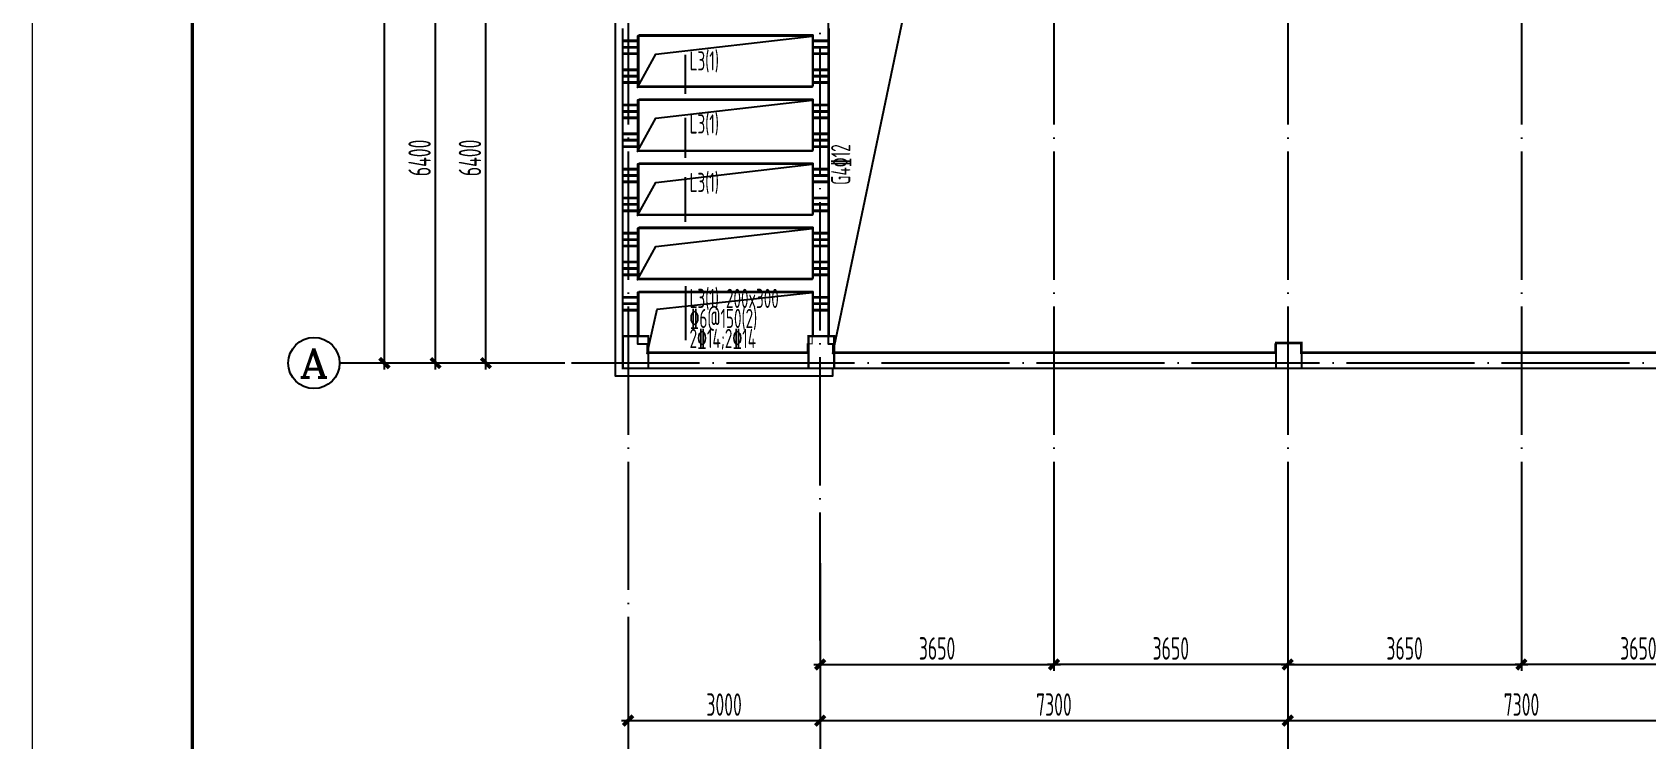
# Model space of a CAD drawing. Extents: x -472319 to -112444, y -516749 to -5704.
# Drawn here: x -218451 to -193244, y -383615 to -372581 of the extents above; entities that cross this region are included whole.
import ezdxf
from ezdxf.enums import TextEntityAlignment as Align

# ---------------------------------------------------------------- set-up
doc = ezdxf.new("R2010")
doc.units = 0
doc.header["$LTSCALE"] = 100
doc.header["$MEASUREMENT"] = 0
doc.linetypes.add('CENTER', pattern=[2, 1.25, -0.25, 0.25, -0.25])
doc.linetypes.add('DOTE', pattern=[2.42, 2, -0.2, 0.02, -0.2])
for name, color, linetype in [('1301', 24, 'Continuous'), ('AXIS', 3, 'Continuous'), ('AXIS_TEXT', 7, 'Continuous'), ('DOTE', 1, 'CENTER'), ('FRAME', 3, 'Continuous'), ('S_BEAM', 4, 'Continuous'), ('S_BEAMDIMLOCALVER', 7, 'Continuous'), ('S_BEAMDIMMASS', 2, 'Continuous'), ('S_CL', 2, 'Continuous'), ('S_HOLE', 253, 'Continuous'), ('S_SUBBEAMHOOP', 1, 'Continuous'), ('填充', 8, 'Continuous'), ('洞口边线', 7, 'Continuous')]:
    doc.layers.add(name, color=color, linetype=linetype)
doc.styles.add('_TCH_AXIS', font='COMPLEX', dxfattribs={"bigfont": 'GBCBIG'})
doc.styles.add('COMPLEX', font='COMPLEX')
doc.styles.add('HZ', font='tssdeng.shx', dxfattribs={"width": 0.6, "height": 350, "bigfont": 'a.shx'})
doc.styles.get("Standard").update_dxf_attribs({"font": 'tssdeng.shx', "width": 0.6, "bigfont": 'a.shx'})
doc.dimstyles.new('DIMN', dxfattribs={"dimtxt": 350, "dimasz": 150, "dimexe": 100, "dimexo": 100, "dimgap": 75, "dimtad": 1, "dimdec": 0, "dimzin": 0, "dimdsep": 46, "dimtxsty": 'HZ', "dimblk": 'ARCHTICK', "dimcen": 0.09, "dimdle": 100, "dimclrd": 3, "dimclre": 3, "dimclrt": 7, "dimazin": 2, "dimtfac": 1, "dimtdec": 0, "dimtmove": 2, "dimatfit": 3, "dimldrblk": 'ARCHTICK', "dimfxl": 1, "dimtolj": 1, "dimtzin": 0, "dimarcsym": 0})

# ---------------------------------------------------------------- blocks, each defined once
blk = doc.blocks.new('_ArchTick')
at = {"color": 0, "linetype": 'ByBlock', "const_width": 0.4}
blk.add_lwpolyline([(-0.5, -0.5), (0.5, 0.5)], dxfattribs=at)
blk = doc.blocks.new('*D1406')
at = {"layer": 'AXIS', "color": 3, "lineweight": -2, "transparency": 16777216}
for p, q in [((-212153, -377840), (-212153, -371240)), ((-210923, -371340), (-212253, -371340)), ((-210923, -377740), (-212253, -377740))]:
    blk.add_line(p, q, dxfattribs=at)
at = {"layer": 'Defpoints', "color": 0, "transparency": 16777216}
for p in [(-212153, -371340), (-210823, -371340), (-210823, -377740)]:
    blk.add_point(p, dxfattribs=at)
at = {"layer": 'AXIS', "color": 3, "lineweight": -2, "transparency": 16777216, "xscale": 150, "yscale": 150, "zscale": 150}
for p, rotation in [((-212153, -371340), 90), ((-212153, -377740), 270)]:
    blk.add_blockref('_ArchTick', p, dxfattribs=dict(at, rotation=rotation))
at = {"layer": 'AXIS', "color": 7, "transparency": 16777216, "insert": (-212403, -374540), "char_height": 350, "attachment_point": 5, "rotation": 90, "style": 'HZ'}
blk.add_mtext('\\A1;6400', dxfattribs=at)
blk = doc.blocks.new('*D1409')
at = {"layer": 'AXIS', "color": 3, "lineweight": -2, "transparency": 16777216}
for p, q in [((-210923, -362940), (-213053, -362940)), ((-212953, -377840), (-212953, -362840)), ((-210923, -377740), (-213053, -377740))]:
    blk.add_line(p, q, dxfattribs=at)
at = {"layer": 'Defpoints', "color": 0, "transparency": 16777216}
for p in [(-212953, -362940), (-210823, -362940), (-210823, -377740)]:
    blk.add_point(p, dxfattribs=at)
at = {"layer": 'AXIS', "color": 3, "lineweight": -2, "transparency": 16777216, "xscale": 150, "yscale": 150, "zscale": 150}
for p, rotation in [((-212953, -362940), 90), ((-212953, -377740), 270)]:
    blk.add_blockref('_ArchTick', p, dxfattribs=dict(at, rotation=rotation))
at = {"layer": 'AXIS', "color": 7, "transparency": 16777216, "insert": (-213203, -370340), "char_height": 350, "attachment_point": 5, "rotation": 90, "style": 'HZ'}
blk.add_mtext('\\A1;14800', dxfattribs=at)
blk = doc.blocks.new('*D1410')
at = {"layer": 'AXIS', "color": 3, "lineweight": -2, "transparency": 16777216}
for p, q in [((-209149, -382170), (-209149, -383418)), ((-206149, -382170), (-206149, -383418)), ((-209249, -383318), (-206049, -383318))]:
    blk.add_line(p, q, dxfattribs=at)
at = {"layer": 'Defpoints', "color": 0, "transparency": 16777216}
for p in [(-209149, -382070), (-206149, -382070), (-206149, -383318)]:
    blk.add_point(p, dxfattribs=at)
at = {"layer": 'AXIS', "color": 3, "lineweight": -2, "transparency": 16777216, "xscale": 150, "yscale": 150, "zscale": 150, "rotation": 180}
blk.add_blockref('_ArchTick', (-209149, -383318), dxfattribs=at)
at = {"layer": 'AXIS', "color": 3, "lineweight": -2, "transparency": 16777216, "xscale": 150, "yscale": 150, "zscale": 150}
blk.add_blockref('_ArchTick', (-206149, -383318), dxfattribs=at)
at = {"layer": 'AXIS', "color": 7, "transparency": 16777216, "insert": (-207649, -383068), "char_height": 350, "attachment_point": 5, "style": 'HZ'}
blk.add_mtext('\\A1;3000', dxfattribs=at)
blk = doc.blocks.new('*D1411')
at = {"layer": 'AXIS', "color": 3, "lineweight": -2, "transparency": 16777216}
for p, q in [((-206149, -382170), (-206149, -383418)), ((-198849, -382170), (-198849, -383418)), ((-206249, -383318), (-198749, -383318))]:
    blk.add_line(p, q, dxfattribs=at)
at = {"layer": 'Defpoints', "color": 0, "transparency": 16777216}
for p in [(-206149, -382070), (-198849, -382070), (-198849, -383318)]:
    blk.add_point(p, dxfattribs=at)
at = {"layer": 'AXIS', "color": 3, "lineweight": -2, "transparency": 16777216, "xscale": 150, "yscale": 150, "zscale": 150, "rotation": 180}
blk.add_blockref('_ArchTick', (-206149, -383318), dxfattribs=at)
at = {"layer": 'AXIS', "color": 3, "lineweight": -2, "transparency": 16777216, "xscale": 150, "yscale": 150, "zscale": 150}
blk.add_blockref('_ArchTick', (-198849, -383318), dxfattribs=at)
at = {"layer": 'AXIS', "color": 7, "transparency": 16777216, "insert": (-202499, -383068), "char_height": 350, "attachment_point": 5, "style": 'HZ'}
blk.add_mtext('\\A1;7300', dxfattribs=at)
blk = doc.blocks.new('*D1412')
at = {"layer": 'AXIS', "color": 3, "lineweight": -2, "transparency": 16777216}
for p, q in [((-198849, -382170), (-198849, -383418)), ((-191549, -382170), (-191549, -383418)), ((-198949, -383318), (-191449, -383318))]:
    blk.add_line(p, q, dxfattribs=at)
at = {"layer": 'Defpoints', "color": 0, "transparency": 16777216}
for p in [(-198849, -382070), (-191549, -382070), (-191549, -383318)]:
    blk.add_point(p, dxfattribs=at)
at = {"layer": 'AXIS', "color": 3, "lineweight": -2, "transparency": 16777216, "xscale": 150, "yscale": 150, "zscale": 150, "rotation": 180}
blk.add_blockref('_ArchTick', (-198849, -383318), dxfattribs=at)
at = {"layer": 'AXIS', "color": 3, "lineweight": -2, "transparency": 16777216, "xscale": 150, "yscale": 150, "zscale": 150}
blk.add_blockref('_ArchTick', (-191549, -383318), dxfattribs=at)
at = {"layer": 'AXIS', "color": 7, "transparency": 16777216, "insert": (-195199, -383068), "char_height": 350, "attachment_point": 5, "style": 'HZ'}
blk.add_mtext('\\A1;7300', dxfattribs=at)
blk = doc.blocks.new('*D1419')
at = {"layer": 'AXIS', "color": 3, "lineweight": -2, "transparency": 16777216}
for p, q in [((-209149, -382170), (-209149, -384218)), ((-149349, -382170), (-149349, -384218)), ((-209249, -384118), (-149249, -384118))]:
    blk.add_line(p, q, dxfattribs=at)
at = {"layer": 'Defpoints', "color": 0, "transparency": 16777216}
for p in [(-209149, -382070), (-149349, -382070), (-149349, -384118)]:
    blk.add_point(p, dxfattribs=at)
at = {"layer": 'AXIS', "color": 3, "lineweight": -2, "transparency": 16777216, "xscale": 150, "yscale": 150, "zscale": 150, "rotation": 180}
blk.add_blockref('_ArchTick', (-209149, -384118), dxfattribs=at)
at = {"layer": 'AXIS', "color": 3, "lineweight": -2, "transparency": 16777216, "xscale": 150, "yscale": 150, "zscale": 150}
blk.add_blockref('_ArchTick', (-149349, -384118), dxfattribs=at)
at = {"layer": 'AXIS', "color": 7, "transparency": 16777216, "insert": (-179249, -383868), "char_height": 350, "attachment_point": 5, "style": 'HZ'}
blk.add_mtext('\\A1;59800', dxfattribs=at)
blk = doc.blocks.new('_AXISO')
blk.add_circle((0, 0), 0.5)
at = {"layer": 'AXIS_TEXT', "style": 'COMPLEX', "width": 1.041667}
blk.add_attdef('A', text='', height=0.56, dxfattribs=at).set_placement((-0.25, -0.28), (0.25, -0.28), align=Align.FIT)
blk = doc.blocks.new('*D1461')
at = {"layer": '1301', "color": 3, "lineweight": -2, "transparency": 16777216}
for p, q in [((-202499, -380860), (-202499, -382542)), ((-198849, -380860), (-198849, -382542)), ((-198749, -382442), (-202599, -382442))]:
    blk.add_line(p, q, dxfattribs=at)
at = {"layer": 'Defpoints', "color": 0, "transparency": 16777216}
for p in [(-202499, -380760), (-198849, -380760), (-202499, -382442)]:
    blk.add_point(p, dxfattribs=at)
at = {"layer": '1301', "color": 3, "lineweight": -2, "transparency": 16777216, "xscale": 150, "yscale": 150, "zscale": 150, "rotation": 180}
blk.add_blockref('_ArchTick', (-202499, -382442), dxfattribs=at)
at = {"layer": '1301', "color": 3, "lineweight": -2, "transparency": 16777216, "xscale": 150, "yscale": 150, "zscale": 150}
blk.add_blockref('_ArchTick', (-198849, -382442), dxfattribs=at)
at = {"layer": '1301', "color": 7, "transparency": 16777216, "insert": (-200674, -382192), "char_height": 350, "attachment_point": 5, "style": 'HZ'}
blk.add_mtext('\\A1;3650', dxfattribs=at)
blk = doc.blocks.new('*D1462')
at = {"layer": '1301', "color": 3, "lineweight": -2, "transparency": 16777216}
for p, q in [((-206149, -380860), (-206149, -382542)), ((-202499, -380860), (-202499, -382542)), ((-206249, -382442), (-202399, -382442))]:
    blk.add_line(p, q, dxfattribs=at)
at = {"layer": 'Defpoints', "color": 0, "transparency": 16777216}
for p in [(-206149, -380760), (-202499, -380760), (-202499, -382442)]:
    blk.add_point(p, dxfattribs=at)
at = {"layer": '1301', "color": 3, "lineweight": -2, "transparency": 16777216, "xscale": 150, "yscale": 150, "zscale": 150, "rotation": 180}
blk.add_blockref('_ArchTick', (-206149, -382442), dxfattribs=at)
at = {"layer": '1301', "color": 3, "lineweight": -2, "transparency": 16777216, "xscale": 150, "yscale": 150, "zscale": 150}
blk.add_blockref('_ArchTick', (-202499, -382442), dxfattribs=at)
at = {"layer": '1301', "color": 7, "transparency": 16777216, "insert": (-204324, -382192), "char_height": 350, "attachment_point": 5, "style": 'HZ'}
blk.add_mtext('\\A1;3650', dxfattribs=at)
blk = doc.blocks.new('*D1420')
at = {"layer": '1301', "color": 3, "lineweight": -2, "transparency": 16777216}
for p, q in [((-195199, -380860), (-195199, -382542)), ((-191549, -380860), (-191549, -382542)), ((-191449, -382442), (-195299, -382442))]:
    blk.add_line(p, q, dxfattribs=at)
at = {"layer": 'Defpoints', "color": 0, "transparency": 16777216}
for p in [(-195199, -380760), (-191549, -380760), (-195199, -382442)]:
    blk.add_point(p, dxfattribs=at)
at = {"layer": '1301', "color": 3, "lineweight": -2, "transparency": 16777216, "xscale": 150, "yscale": 150, "zscale": 150, "rotation": 180}
blk.add_blockref('_ArchTick', (-195199, -382442), dxfattribs=at)
at = {"layer": '1301', "color": 3, "lineweight": -2, "transparency": 16777216, "xscale": 150, "yscale": 150, "zscale": 150}
blk.add_blockref('_ArchTick', (-191549, -382442), dxfattribs=at)
at = {"layer": '1301', "color": 7, "transparency": 16777216, "insert": (-193374, -382192), "char_height": 350, "attachment_point": 5, "style": 'HZ'}
blk.add_mtext('\\A1;3650', dxfattribs=at)
blk = doc.blocks.new('*D1421')
at = {"layer": '1301', "color": 3, "lineweight": -2, "transparency": 16777216}
for p, q in [((-198849, -380860), (-198849, -382542)), ((-195199, -380860), (-195199, -382542)), ((-198949, -382442), (-195099, -382442))]:
    blk.add_line(p, q, dxfattribs=at)
at = {"layer": 'Defpoints', "color": 0, "transparency": 16777216}
for p in [(-198849, -380760), (-195199, -380760), (-195199, -382442)]:
    blk.add_point(p, dxfattribs=at)
at = {"layer": '1301', "color": 3, "lineweight": -2, "transparency": 16777216, "xscale": 150, "yscale": 150, "zscale": 150, "rotation": 180}
blk.add_blockref('_ArchTick', (-198849, -382442), dxfattribs=at)
at = {"layer": '1301', "color": 3, "lineweight": -2, "transparency": 16777216, "xscale": 150, "yscale": 150, "zscale": 150}
blk.add_blockref('_ArchTick', (-195199, -382442), dxfattribs=at)
at = {"layer": '1301', "color": 7, "transparency": 16777216, "insert": (-197024, -382192), "char_height": 350, "attachment_point": 5, "style": 'HZ'}
blk.add_mtext('\\A1;3650', dxfattribs=at)
blk = doc.blocks.new('*D1437')
at = {"layer": 'AXIS', "color": 3, "lineweight": -2, "transparency": 16777216}
for p, q in [((-211367, -377840), (-211367, -371240)), ((-210137, -371340), (-211467, -371340)), ((-210137, -377740), (-211467, -377740))]:
    blk.add_line(p, q, dxfattribs=at)
at = {"layer": 'Defpoints', "color": 0, "transparency": 16777216}
for p in [(-211367, -371340), (-210037, -371340), (-210037, -377740)]:
    blk.add_point(p, dxfattribs=at)
at = {"layer": 'AXIS', "color": 3, "lineweight": -2, "transparency": 16777216, "xscale": 150, "yscale": 150, "zscale": 150}
for p, rotation in [((-211367, -371340), 90), ((-211367, -377740), 270)]:
    blk.add_blockref('_ArchTick', p, dxfattribs=dict(at, rotation=rotation))
at = {"layer": 'AXIS', "color": 7, "transparency": 16777216, "insert": (-211617, -374540), "char_height": 350, "attachment_point": 5, "rotation": 90, "style": 'HZ'}
blk.add_mtext('\\A1;6400', dxfattribs=at)
blk = doc.blocks.new('A$C20674F94')
at = {"layer": 'FRAME', "lineweight": 18}
blk.add_line((0, 59400), (0, 0), dxfattribs=at)
at = {"layer": 'FRAME'}
blk.add_line((2500, 58400), (2500, 1000), dxfattribs=at)
at = {"layer": 'FRAME', "const_width": 50}
blk.add_lwpolyline([(2500, 58400), (83100, 58400), (83100, 1000), (2500, 1000), (2500, 58400)], dxfattribs=at)

msp = doc.modelspace()

# ---------------------------------------------------------------- linework, layer by layer
msp.add_lwpolyline([(-205949.329, -362839.891), (-205949.329, -362739.891), (-205949.329, -362739.891), (-205949.329, -362739.891), (-209349.329, -362739.891), (-209349.329, -377939.891), (-205949.329, -377939.891), (-205949.329, -377939.891), (-205949.329, -377939.891), (-205949.329, -377839.891)])
at = {"layer": 'AXIS'}
for p, q in [((-210823.148, -377739.891), (-213653.148, -377739.891)), ((-209149.329, -382070.283), (-209149.329, -384482.578)), ((-206149.329, -382070.283), (-206149.329, -384482.578)), ((-198849.329, -382070.283), (-198849.329, -384482.578))]:
    msp.add_line(p, q, dxfattribs=at)
at = {"layer": 'DOTE', "linetype": 'DOTE', "ltscale": 10}
for p, q in [((-209149.329, -359920.242), (-209149.329, -382070.283)), ((-206149.329, -382070.283), (-206149.329, -359920.242)), ((-202499.329, -359920.242), (-202499.329, -382070.283)), ((-198849.329, -359920.242), (-198849.329, -382070.283)), ((-195199.329, -359920.242), (-195199.329, -382070.283)), ((-147530.518, -377739.891), (-210823.148, -377739.891))]:
    msp.add_line(p, q, dxfattribs=at)
at = {"layer": 'S_BEAM'}
for p, q in [((-209231.83, -373522.391), (-209231.83, -372522.391)), ((-206006.83, -373522.391), (-206006.83, -372522.391)), ((-208981.83, -373422.391), (-208981.83, -372622.391)), ((-208981.83, -372622.391), (-206256.83, -372622.391)), ((-206256.83, -373422.391), (-206256.83, -372622.391)), ((-209231.83, -374522.391), (-209231.83, -373522.391)), ((-208981.83, -373422.391), (-206256.83, -373422.391)), ((-206006.83, -374522.391), (-206006.83, -373522.391)), ((-208981.83, -374422.391), (-208981.83, -373622.391)), ((-208981.83, -373622.391), (-206256.83, -373622.391)), ((-206256.83, -374422.391), (-206256.83, -373622.391)), ((-209231.83, -375522.391), (-209231.83, -374522.391)), ((-208981.83, -374422.391), (-206256.83, -374422.391)), ((-206006.83, -375522.391), (-206006.83, -374522.391)), ((-208981.83, -375422.391), (-208981.83, -374622.391)), ((-208981.83, -374622.391), (-206256.83, -374622.391)), ((-206256.83, -375422.391), (-206256.83, -374622.391)), ((-209231.83, -376522.391), (-209231.83, -375522.391)), ((-208981.83, -375422.391), (-206256.83, -375422.391)), ((-206006.83, -376522.391), (-206006.83, -375522.391)), ((-208981.83, -376422.391), (-208981.83, -375622.391)), ((-208981.83, -375622.391), (-206256.83, -375622.391)), ((-206256.83, -376422.391), (-206256.83, -375622.391)), ((-209231.83, -377322.391), (-209231.83, -376522.391)), ((-208981.83, -376422.391), (-206256.83, -376422.391)), ((-206006.83, -377322.391), (-206006.83, -376522.391)), ((-208981.83, -377322.391), (-208981.83, -376622.391)), ((-208981.83, -376622.391), (-206256.83, -376622.391)), ((-206256.83, -377322.391), (-206256.83, -376622.391)), ((-208831.83, -377572.391), (-206331.83, -377572.391)), ((-205931.83, -377572.391), (-202481.83, -377572.391)), ((-202481.83, -377572.391), (-199031.83, -377572.391)), ((-198631.83, -377572.391), (-195181.83, -377572.391)), ((-195181.83, -377572.391), (-191731.83, -377572.391)), ((-208831.83, -377822.391), (-206331.83, -377822.391)), ((-205931.83, -377822.391), (-202481.83, -377822.391)), ((-202481.83, -377822.391), (-199031.83, -377822.391)), ((-198631.83, -377822.391), (-195181.83, -377822.391)), ((-195181.83, -377822.391), (-191731.83, -377822.391))]:
    msp.add_line(p, q, dxfattribs=at)
at = {"layer": 'S_BEAMDIMMASS'}
for p, q in [((-208249.331, -373539.892), (-208249.331, -372933.72)), ((-208249.331, -374539.892), (-208249.331, -373917.642)), ((-208249.331, -375539.892), (-208249.331, -374840.142)), ((-208249.331, -376539.892), (-208249.331, -377382.392))]:
    msp.add_line(p, q, dxfattribs=at)
at = {"layer": 'S_CL', "const_width": 35}
for points in [[(-208831.83, -377822.391), (-208831.83, -377322.391), (-209231.83, -377322.391), (-209231.83, -377822.391)], [(-205931.83, -377822.391), (-205931.83, -377322.391), (-206331.83, -377322.391), (-206331.83, -377822.391)], [(-198631.83, -377822.391), (-198631.83, -377422.391), (-199031.83, -377422.391), (-199031.83, -377822.391)]]:
    msp.add_lwpolyline(points, close=True, dxfattribs=at)
at = {"layer": 'S_HOLE', "const_width": 18}
msp.add_lwpolyline([(-206024.331, -371639.892), (-206024.331, -377439.892), (-205949.331, -377439.892), (-205949.331, -377589.892), (-199049.331, -377589.892), (-199049.331, -377439.892), (-198649.331, -377439.892), (-198649.331, -377589.892), (-191749.331, -377589.892)], dxfattribs=at)
for points in [[(-208999.331, -373439.892), (-206274.331, -373439.892), (-206274.331, -372639.892), (-208999.331, -372639.892), (-208999.331, -373439.892)], [(-208999.331, -374439.892), (-206274.331, -374439.892), (-206274.331, -373639.892), (-208999.331, -373639.892), (-208999.331, -374439.892)], [(-208999.331, -375439.892), (-206274.331, -375439.892), (-206274.331, -374639.892), (-208999.331, -374639.892), (-208999.331, -375439.892)], [(-208999.331, -376439.892), (-206274.331, -376439.892), (-206274.331, -375639.892), (-208999.331, -375639.892), (-208999.331, -376439.892)], [(-208999.331, -377439.892), (-208849.331, -377439.892), (-208849.331, -377589.892), (-206349.331, -377589.892), (-206349.331, -377439.892), (-206274.331, -377439.892), (-206274.331, -376639.892), (-208999.331, -376639.892), (-208999.331, -377439.892)]]:
    msp.add_lwpolyline(points, close=True, dxfattribs=at)
at = {"layer": 'S_SUBBEAMHOOP', "const_width": 44.9}
for points in [[(-209249.331, -372714.892), (-208999.331, -372714.892)], [(-209249.331, -372814.892), (-208999.331, -372814.892)], [(-206274.331, -372714.892), (-206024.331, -372714.892)], [(-206274.331, -372814.892), (-206024.331, -372814.892)], [(-209249.331, -372914.892), (-208999.331, -372914.892)], [(-206274.331, -372914.892), (-206024.331, -372914.892)], [(-209249.331, -373164.892), (-208999.331, -373164.892)], [(-209249.331, -373264.892), (-208999.331, -373264.892)], [(-206274.331, -373164.892), (-206024.331, -373164.892)], [(-206274.331, -373264.892), (-206024.331, -373264.892)], [(-209249.331, -373364.892), (-208999.331, -373364.892)], [(-206274.331, -373364.892), (-206024.331, -373364.892)], [(-209249.331, -373714.892), (-208999.331, -373714.892)], [(-209249.331, -373814.892), (-208999.331, -373814.892)], [(-206274.331, -373714.892), (-206024.331, -373714.892)], [(-206274.331, -373814.892), (-206024.331, -373814.892)], [(-209249.331, -373914.892), (-208999.331, -373914.892)], [(-206274.331, -373914.892), (-206024.331, -373914.892)], [(-209249.331, -374164.892), (-208999.331, -374164.892)], [(-209249.331, -374264.892), (-208999.331, -374264.892)], [(-206274.331, -374164.892), (-206024.331, -374164.892)], [(-206274.331, -374264.892), (-206024.331, -374264.892)], [(-209249.331, -374364.892), (-208999.331, -374364.892)], [(-206274.331, -374364.892), (-206024.331, -374364.892)], [(-209249.331, -374714.892), (-208999.331, -374714.892)], [(-209249.331, -374814.892), (-208999.331, -374814.892)], [(-206274.331, -374714.892), (-206024.331, -374714.892)], [(-206274.331, -374814.892), (-206024.331, -374814.892)], [(-209249.331, -374914.892), (-208999.331, -374914.892)], [(-206274.331, -374914.892), (-206024.331, -374914.892)], [(-209249.331, -375164.892), (-208999.331, -375164.892)], [(-209249.331, -375264.892), (-208999.331, -375264.892)], [(-206274.331, -375164.892), (-206024.331, -375164.892)], [(-206274.331, -375264.892), (-206024.331, -375264.892)], [(-209249.331, -375364.892), (-208999.331, -375364.892)], [(-206274.331, -375364.892), (-206024.331, -375364.892)], [(-209249.331, -375714.892), (-208999.331, -375714.892)], [(-209249.331, -375814.892), (-208999.331, -375814.892)], [(-206274.331, -375714.892), (-206024.331, -375714.892)], [(-206274.331, -375814.892), (-206024.331, -375814.892)], [(-209249.331, -375914.892), (-208999.331, -375914.892)], [(-206274.331, -375914.892), (-206024.331, -375914.892)], [(-209249.331, -376164.892), (-208999.331, -376164.892)], [(-209249.331, -376264.892), (-208999.331, -376264.892)], [(-206274.331, -376164.892), (-206024.331, -376164.892)], [(-206274.331, -376264.892), (-206024.331, -376264.892)], [(-209249.331, -376364.892), (-208999.331, -376364.892)], [(-206274.331, -376364.892), (-206024.331, -376364.892)], [(-209249.331, -376714.892), (-208999.331, -376714.892)], [(-209249.331, -376814.892), (-208999.331, -376814.892)], [(-206274.331, -376714.892), (-206024.331, -376714.892)], [(-206274.331, -376814.892), (-206024.331, -376814.892)], [(-209249.331, -376914.892), (-208999.331, -376914.892)], [(-206274.331, -376914.892), (-206024.331, -376914.892)]]:
    msp.add_lwpolyline(points, dxfattribs=at)
at = {"layer": '洞口边线'}
for points in [[(-191749.331, -363089.891), (-198649.331, -363089.891), (-198649.331, -363239.891), (-199049.331, -363239.891), (-199049.331, -363089.891), (-205949.331, -363089.891), (-205949.331, -363239.891), (-206024.331, -363239.891), (-206024.331, -369039.892), (-205949.331, -369039.892), (-205949.331, -369439.892), (-206024.331, -369439.892), (-206024.331, -371239.892), (-205949.331, -371239.892), (-205949.331, -371639.892), (-206024.331, -371639.892), (-206024.331, -377439.892), (-205949.331, -377439.892), (-205949.331, -377589.892), (-203439.102, -365600.119), (-191749.331, -363089.891)], [(-206274.331, -372639.892), (-208999.331, -372639.892), (-208999.331, -373439.892), (-208716.488, -372922.734), (-206274.331, -372639.892)], [(-206274.331, -373639.892), (-208999.331, -373639.892), (-208999.331, -374439.892), (-208716.488, -373922.734), (-206274.331, -373639.892)], [(-206274.331, -374639.892), (-208999.331, -374639.892), (-208999.331, -375439.892), (-208716.488, -374922.734), (-206274.331, -374639.892)], [(-206274.331, -375639.892), (-208999.331, -375639.892), (-208999.331, -376439.892), (-208716.488, -375922.734), (-206274.331, -375639.892)], [(-206274.331, -376639.892), (-208999.331, -376639.892), (-208999.331, -377439.892), (-208849.331, -377439.892), (-208849.331, -377589.892), (-208695.231, -376899.744), (-206274.331, -376639.892)]]:
    msp.add_lwpolyline(points, close=True, dxfattribs=at)

# ---------------------------------------------------------------- block references
at = {"layer": 'AXIS'}
ref = msp.add_blockref('_AXISO', (-214053.148, -377739.891), dxfattribs=dict(at, xscale=800, yscale=800, zscale=800))
ref.add_attrib('A', 'A', dxfattribs={"layer": 'AXIS_TEXT', "height": 452.548, "style": '_TCH_AXIS', "width": 1.166667}).set_placement((-214279.422, -377966.165), (-213826.874, -377966.165), align=Align.FIT)
at = {"layer": '填充'}
msp.add_blockref('A$C20674F94', (-218450.5, -398146.5), dxfattribs=at)

# ---------------------------------------------------------------- texts
at = {"layer": 'S_BEAMDIMLOCALVER', "width": 0.6}
msp.add_text('G4\x8412', height=300, rotation=90, dxfattribs=at).set_placement((-205677.831, -374959.892))
at = {"layer": 'S_BEAMDIMMASS', "width": 0.6}
for s, p in [('L3(1)', (-208188.081, -373176.22)), ('L3(1)', (-208188.081, -374160.142)), ('L3(1)', (-208188.081, -375072.642)), ('L3(1) 200x300', (-208188.081, -376882.128)), ('\x846@150(2)', (-208188.081, -377194.628)), ('2\x8414;2\x8414', (-208188.081, -377507.128))]:
    msp.add_text(s, height=300, dxfattribs=at).set_placement(p)

# ---------------------------------------------------------------- dimensions: what is measured, and where the dimension line sits
at = {"layer": '1301', "color": 7}
for base, p1, p2, picture, middle in [((-202499.329, -382441.781), (-206149.329, -380759.539), (-202499.329, -380759.539), '*D1462', (-204324.329, -382191.781)), ((-195199.329, -382441.781), (-198849.329, -380759.539), (-195199.329, -380759.539), '*D1421', (-197024.329, -382191.781))]:
    dim = msp.add_linear_dim(base=base, p1=p1, p2=p2, angle=180, dimstyle='DIMN', override={"dimfxl": 100}, dxfattribs=at)
    dim.commit()
    dim.dimension.update_dxf_attribs({"geometry": picture, "text_midpoint": middle})
for base, p1, p2, picture, middle in [((-202499.329, -382441.781), (-198849.329, -380759.539), (-202499.329, -380759.539), '*D1461', (-200674.329, -382191.781)), ((-195199.329, -382441.781), (-191549.329, -380759.539), (-195199.329, -380759.539), '*D1420', (-193374.329, -382191.781))]:
    dim = msp.add_linear_dim(base=base, p1=p1, p2=p2, dimstyle='DIMN', override={"dimfxl": 100}, dxfattribs=at)
    dim.commit()
    dim.dimension.update_dxf_attribs({"geometry": picture, "text_midpoint": middle})
at = {"layer": 'AXIS'}
for p1, p2, distance, picture, middle in [((-210823.148, -377739.891), (-210823.148, -362939.891), 2130, '*D1409', (-213203.148, -370339.891)), ((-210823.148, -377739.891), (-210823.148, -371339.891), 1330, '*D1406', (-212403.148, -374539.891)), ((-210037.065, -377739.891), (-210037.065, -371339.891), 1330, '*D1437', (-211617.065, -374539.891)), ((-209149.329, -382070.283), (-206149.329, -382070.283), -1248, '*D1410', (-207649.329, -383068.283)), ((-209149.329, -382070.283), (-149349.329, -382070.283), -2048, '*D1419', (-179249.329, -383868.283)), ((-206149.329, -382070.283), (-198849.329, -382070.283), -1248, '*D1411', (-202499.329, -383068.283)), ((-198849.329, -382070.283), (-191549.329, -382070.283), -1248, '*D1412', (-195199.329, -383068.283))]:
    dim = msp.add_aligned_dim(p1=p1, p2=p2, distance=distance, dimstyle='DIMN', dxfattribs=at)
    dim.commit()
    dim.dimension.update_dxf_attribs({"geometry": picture, "text_midpoint": middle})

doc.saveas('drawing.dxf')
